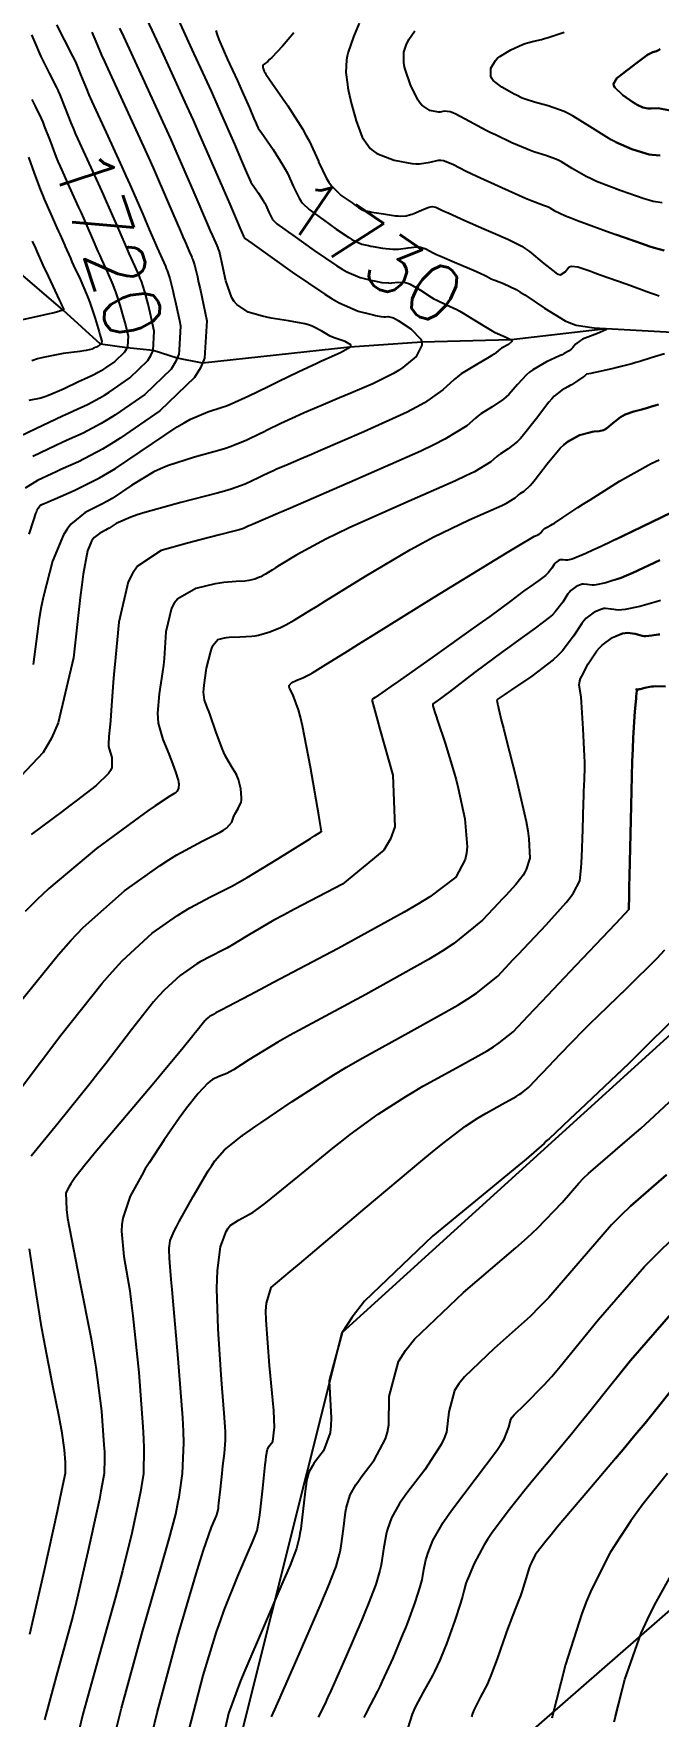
# Model space of a CAD drawing. Header units: metres. Extents: x 837475 to 838479, y 1189012 to 1191015.
# Drawn here: x 837786 to 837827.8, y 1189561.2 to 1189673.7 of the extents above; entities that cross this region are included whole.
import ezdxf

# ---------------------------------------------------------------- set-up
doc = ezdxf.new("R2010")
doc.units = ezdxf.units.M
doc.header["$LTSCALE"] = 0.3
for name, color, linetype in [('COTAS 10', 1, 'Continuous'), ('COTAS INT', 252, 'Continuous'), ('DRENAJE', 5, 'Continuous'), ('VIA1', 50, 'Continuous'), ('VIA2', 121, 'Continuous')]:
    doc.layers.add(name, color=color, linetype=linetype)
doc.styles.get("Standard").update_dxf_attribs({"font": 'simplex.shx'})

msp = doc.modelspace()

# ---------------------------------------------------------------- linework, layer by layer
at = {"layer": 'COTAS 10'}
for points in [[(837795.458, 1189675.117), (837796.58, 1189672.659), (837797.864, 1189669.868), (837798.181, 1189669.166), (837798.481, 1189668.496), (837799.428, 1189666.333), (837799.903, 1189665.226), (837800.106, 1189664.751), (837800.237, 1189664.447), (837800.343, 1189664.201), (837800.523, 1189663.796), (837800.612, 1189663.666), (837801.031, 1189663.06), (837801.37, 1189662.531), (837801.449, 1189662.392), (837801.522, 1189662.255), (837801.736, 1189661.787), (837801.921, 1189661.394), (837801.977, 1189661.305), (837802.035, 1189661.224), (837802.262, 1189661.003), (837802.791, 1189660.628), (837803.04, 1189660.451), (837803.334, 1189660.242), (837804.763, 1189659.219), (837806.28, 1189658.195), (837806.628, 1189657.984), (837806.945, 1189657.805), (837807.831, 1189657.421), (837808.469, 1189657.263), (837808.629, 1189657.226), (837808.783, 1189657.193), (837809.279, 1189657.099), (837809.722, 1189657.056), (837809.843, 1189657.055), (837809.962, 1189657.059), (837810.384, 1189657.114), (837810.863, 1189657.084), (837811.019, 1189657.035), (837811.184, 1189656.968), (837811.864, 1189656.576), (837812.584, 1189656.117), (837812.776, 1189656.007), (837812.963, 1189655.905), (837813.612, 1189655.599), (837814.296, 1189655.276), (837814.506, 1189655.162), (837814.724, 1189655.039), (837815.589, 1189654.507), (837816.451, 1189653.983), (837816.667, 1189653.865), (837816.874, 1189653.758), (837817.541, 1189653.468), (837817.942, 1189653.256), (837817.98, 1189653.198), (837817.987, 1189653.141), (837817.752, 1189652.935), (837817.381, 1189652.746), (837817.303, 1189652.7), (837817.235, 1189652.656), (837817.078, 1189652.517), (837816.797, 1189652.301), (837816.652, 1189652.208), (837816.477, 1189652.101), (837815.599, 1189651.596), (837814.605, 1189650.974), (837814.356, 1189650.793), (837814.119, 1189650.608), (837813.359, 1189649.91), (837812.134, 1189649.038), (837811.603, 1189648.745), (837810.99, 1189648.428), (837808.085, 1189647.096), (837805.189, 1189645.853), (837804.581, 1189645.593), (837804.057, 1189645.369), (837802.866, 1189644.865), (837802.249, 1189644.602), (837802.088, 1189644.531), (837801.93, 1189644.46), (837801.394, 1189644.208), (837800.892, 1189643.965), (837800.756, 1189643.898), (837800.621, 1189643.833), (837800.143, 1189643.601), (837799.2, 1189643.274), (837798.771, 1189643.148), (837798.269, 1189643.008), (837795.85, 1189642.373), (837793.426, 1189641.714), (837792.92, 1189641.558), (837792.486, 1189641.413), (837791.518, 1189640.984), (837791.042, 1189640.666), (837790.918, 1189640.592), (837790.798, 1189640.523), (837790.395, 1189640.322), (837790.043, 1189640.044), (837789.955, 1189639.926), (837789.871, 1189639.79), (837789.603, 1189639.151), (837789.312, 1189637.595), (837789.213, 1189636.881), (837789.107, 1189636.043), (837788.659, 1189631.994), (837787.643, 1189627.65), (837787.179, 1189626.627), (837786.635, 1189625.682), (837784.011, 1189622.916)], [(837784.477, 1189646.528), (837786.148, 1189647.322), (837787.92, 1189648.167), (837788.315, 1189648.353), (837788.668, 1189648.518), (837789.596, 1189648.937), (837790.43, 1189649.381), (837790.723, 1189649.561), (837791.044, 1189649.766), (837792.43, 1189650.714), (837793.633, 1189651.87), (837793.838, 1189652.206), (837793.987, 1189652.549), (837794.066, 1189653.844), (837793.797, 1189655.063), (837793.727, 1189655.358), (837793.659, 1189655.633), (837793.43, 1189656.473), (837793.197, 1189657.176), (837793.126, 1189657.366), (837793.052, 1189657.553), (837792.764, 1189658.211), (837792.394, 1189659.021), (837792.268, 1189659.303), (837792.133, 1189659.611), (837791.561, 1189660.935), (837790.873, 1189662.51), (837790.664, 1189662.977), (837790.448, 1189663.458), (837789.601, 1189665.303), (837788.823, 1189667.014), (837788.651, 1189667.409), (837788.497, 1189667.771), (837788.096, 1189668.795), (837787.767, 1189669.635), (837787.659, 1189669.881), (837787.649, 1189669.903), (837787.543, 1189670.133), (837787.063, 1189671.089), (837786.604, 1189671.981), (837786.501, 1189672.192), (837786.408, 1189672.388), (837786.163, 1189672.966), (837785.873, 1189673.649)], [(837827.908, 1189665.58), (837827.365, 1189665.612), (837827.169, 1189665.651), (837826.955, 1189665.703), (837826.018, 1189666.001), (837824.941, 1189666.468), (837824.638, 1189666.626), (837824.333, 1189666.796), (837823.213, 1189667.517), (837822.095, 1189668.217), (837821.791, 1189668.374), (837821.489, 1189668.516), (837820.418, 1189668.894), (837819.509, 1189669.142), (837819.31, 1189669.201), (837819.133, 1189669.256), (837818.682, 1189669.419), (837818.289, 1189669.612), (837818.148, 1189669.685), (837817.994, 1189669.768), (837817.323, 1189670.141), (837816.746, 1189670.596), (837816.651, 1189670.731), (837816.583, 1189670.871), (837816.574, 1189671.405), (837816.887, 1189671.937), (837817.023, 1189672.074), (837817.181, 1189672.207), (837817.927, 1189672.651), (837818.702, 1189672.991), (837818.877, 1189673.059), (837819.036, 1189673.115), (837819.466, 1189673.223), (837819.97, 1189673.334), (837820.175, 1189673.393), (837820.408, 1189673.463), (837821.484, 1189673.817)], [(837824.92346, 1189666.47715), (837824.941, 1189666.468), (837826.018, 1189666.001), (837826.955, 1189665.703), (837827.169, 1189665.651), (837827.365, 1189665.612), (837827.908, 1189665.58)], [(837829.356, 1189642.044), (837826.673, 1189640.756), (837823.951, 1189639.449), (837823.401, 1189639.192), (837822.94, 1189638.981), (837822.01, 1189638.598), (837821.706, 1189638.537), (837821.638, 1189638.53), (837821.578, 1189638.525), (837821.422, 1189638.543), (837821.303, 1189638.56), (837821.266, 1189638.555), (837821.228, 1189638.547), (837821.073, 1189638.485), (837820.908, 1189638.356), (837820.862, 1189638.306), (837820.816, 1189638.249), (837820.65, 1189637.991), (837820.417, 1189637.683), (837820.329, 1189637.595), (837820.23, 1189637.505), (837819.789, 1189637.17), (837819.187, 1189636.749), (837818.988, 1189636.604), (837818.775, 1189636.448), (837817.886, 1189635.783), (837816.509, 1189634.771), (837815.989, 1189634.396), (837815.408, 1189633.979), (837812.805, 1189632.131), (837810.373, 1189630.415), (837809.899, 1189630.082), (837809.511, 1189629.81), (837808.832, 1189629.338), (837808.734, 1189629.278), (837808.714, 1189629.265), (837808.696, 1189629.254), (837808.656, 1189629.229), (837808.641, 1189629.203), (837808.639, 1189629.191), (837808.639, 1189629.177), (837808.646, 1189629.112), (837808.865, 1189628.304), (837808.998, 1189627.821), (837809.163, 1189627.227), (837810.022, 1189624.148), (837810.154, 1189620.714), (837809.861, 1189619.896), (837809.424, 1189619.136), (837806.658, 1189616.87), (837803.437, 1189615.195), (837802.714, 1189614.808), (837802.065, 1189614.454), (837800.33, 1189613.451), (837799.186, 1189612.758), (837798.91, 1189612.6), (837798.65, 1189612.456), (837797.859, 1189612.058), (837797.13, 1189611.675), (837796.909, 1189611.541), (837796.68, 1189611.395), (837795.789, 1189610.767), (837794.716, 1189609.781), (837794.373, 1189609.41), (837794.011, 1189608.995), (837792.539, 1189607.14), (837790.811, 1189604.886), (837790.288, 1189604.219), (837789.745, 1189603.533), (837787.623, 1189600.904), (837785.822, 1189598.686)], [(837824.92346, 1189639.91594), (837826.673, 1189640.756), (837829.356, 1189642.044)], [(837796.395, 1189560.362), (837797.327, 1189563.982), (837798.235, 1189566.896), (837798.487, 1189567.63), (837798.738, 1189568.333), (837799.646, 1189570.611), (837800.398, 1189572.339), (837800.55, 1189572.696), (837800.679, 1189573), (837800.944, 1189573.658), (837801.067, 1189574.285), (837801.107, 1189574.569), (837801.15, 1189574.901), (837801.323, 1189576.502), (837801.486, 1189578.064), (837801.522, 1189578.373), (837801.553, 1189578.628), (837801.633, 1189579.1), (837801.721, 1189579.254), (837801.758, 1189579.309), (837801.8, 1189579.369), (837801.997, 1189579.627), (837802.104, 1189580.582), (837802.089, 1189581.081), (837802.055, 1189581.682), (837801.771, 1189584.697), (837801.539, 1189587.735), (837801.537, 1189588.35), (837801.563, 1189588.866), (837801.88, 1189589.912), (837803.146, 1189590.972), (837803.769, 1189591.497), (837804.512, 1189592.122), (837808.178, 1189595.215), (837811.906, 1189598.336), (837812.686, 1189598.979), (837813.357, 1189599.526), (837814.874, 1189600.701), (837815.74, 1189601.258), (837816.001, 1189601.415), (837816.272, 1189601.573), (837817.329, 1189602.155), (837818.28, 1189602.685), (837818.485, 1189602.812), (837818.664, 1189602.929), (837819.099, 1189603.279), (837819.59, 1189603.801), (837819.805, 1189604.027), (837820.054, 1189604.289), (837821.236, 1189605.53), (837822.78, 1189607.106), (837823.256, 1189607.579), (837823.753, 1189608.067), (837825.726, 1189609.963), (837827.701, 1189611.924), (837828.2, 1189612.453)], [(837828.2, 1189612.453), (837827.701, 1189611.924), (837825.726, 1189609.963), (837824.92346, 1189609.19178)], [(837785.691, 1189592.494), (837786.046, 1189590.128), (837786.475, 1189587.445), (837786.602, 1189586.721), (837786.733, 1189586.004), (837787.236, 1189583.481), (837787.677, 1189581.299), (837787.769, 1189580.796), (837787.848, 1189580.338), (837788.024, 1189579.052), (837788.091, 1189578.202), (837788.101, 1189578.02), (837788.107, 1189577.86), (837788.098, 1189577.473), (837787.861, 1189576.333), (837787.724, 1189575.699), (837787.556, 1189574.927), (837786.687, 1189570.986), (837785.718, 1189566.725)], [(837829.223, 1189588.816), (837825.93, 1189585.033), (837823.21, 1189581.633), (837822.604, 1189580.883), (837822.062, 1189580.216), (837820.635, 1189578.498), (837819.574, 1189577.241), (837819.262, 1189576.864), (837818.944, 1189576.475), (837817.73, 1189574.966), (837816.615, 1189573.462), (837816.359, 1189573.076), (837816.126, 1189572.704), (837815.473, 1189571.47), (837815.063, 1189570.501), (837814.983, 1189570.296), (837814.917, 1189570.119), (837814.8, 1189569.708), (837814.689, 1189569.25), (837814.626, 1189569.043), (837814.551, 1189568.802), (837814.164, 1189567.643), (837813.722, 1189566.394), (837813.612, 1189566.096), (837813.507, 1189565.819), (837813.17, 1189564.992), (837812.814, 1189564.246), (837812.697, 1189564.02), (837812.571, 1189563.785), (837812.05, 1189562.868), (837811.544, 1189561.909), (837811.428, 1189561.648), (837811.323, 1189561.39), (837811.033, 1189560.475)], [(837824.92346, 1189583.77482), (837825.93, 1189585.033), (837829.223, 1189588.816)]]:
    msp.add_lwpolyline(points, dxfattribs=at)
at = {"layer": 'COTAS INT'}
for points in [[(837793.084, 1189675.708), (837794.536, 1189672.582), (837796.229, 1189668.895), (837796.659, 1189667.941), (837797.073, 1189667.015), (837798.43, 1189663.909), (837798.651, 1189663.394), (837799.112, 1189662.316), (837799.78, 1189660.753), (837800.025, 1189660.181), (837800.029, 1189660.175), (837800.049, 1189660.146), (837800.065, 1189660.121), (837800.069, 1189660.114), (837800.072, 1189660.107), (837800.083, 1189660.085), (837800.091, 1189660.066), (837800.097, 1189660.058), (837800.108, 1189660.048), (837800.602, 1189659.694), (837803.285, 1189657.774), (837805.469, 1189656.299), (837805.971, 1189655.995), (837806.427, 1189655.737), (837807.704, 1189655.183), (837808.535, 1189654.97), (837808.711, 1189654.927), (837808.863, 1189654.89), (837809.219, 1189654.813), (837809.418, 1189654.794), (837809.472, 1189654.793), (837809.526, 1189654.795), (837809.715, 1189654.82), (837810.061, 1189654.717), (837810.213, 1189654.639), (837810.389, 1189654.539), (837811.231, 1189653.997), (837811.894, 1189653.298), (837811.958, 1189653.098), (837811.97, 1189652.896), (837811.583, 1189652.147), (837810.698, 1189651.402), (837810.396, 1189651.202), (837810.069, 1189651.006), (837808.683, 1189650.321), (837807.21, 1189649.692), (837806.828, 1189649.53), (837806.458, 1189649.373), (837805.215, 1189648.853), (837804.093, 1189648.374), (837803.799, 1189648.244), (837803.512, 1189648.115), (837802.537, 1189647.658), (837801.623, 1189647.214), (837801.375, 1189647.094), (837801.129, 1189646.975), (837800.261, 1189646.552), (837799.203, 1189646.124), (837798.838, 1189646.001), (837798.442, 1189645.876), (837796.749, 1189645.408), (837794.952, 1189644.829), (837794.49, 1189644.634), (837794.043, 1189644.424), (837792.558, 1189643.539), (837791.239, 1189642.66), (837790.897, 1189642.454), (837790.565, 1189642.263), (837789.448, 1189641.707), (837788.473, 1189640.935), (837788.229, 1189640.608), (837787.997, 1189640.232), (837787.254, 1189638.464), (837786.65, 1189636.132), (837786.506, 1189635.401), (837786.371, 1189634.632), (837785.965, 1189631.547)], [(837807.781, 1189674.431), (837807.383, 1189673.517), (837807.029, 1189672.492), (837806.968, 1189672.229), (837806.921, 1189671.975), (837806.884, 1189671.134), (837806.98, 1189670.334), (837807.018, 1189670.105), (837807.06, 1189669.873), (837807.254, 1189669.011), (837807.501, 1189668.137), (837807.576, 1189667.897), (837807.656, 1189667.658), (837807.969, 1189666.805), (837808.5, 1189666.055), (837808.717, 1189665.882), (837808.963, 1189665.723), (837810.105, 1189665.275), (837811.289, 1189665.042), (837811.562, 1189665.018), (837811.811, 1189665.013), (837812.513, 1189665.143), (837813.078, 1189665.27), (837813.241, 1189665.263), (837813.407, 1189665.238), (837814.029, 1189664.995), (837814.922, 1189664.535), (837815.258, 1189664.374), (837815.632, 1189664.198), (837817.306, 1189663.439), (837818.907, 1189662.737), (837819.235, 1189662.597), (837819.514, 1189662.481), (837820.106, 1189662.257), (837820.378, 1189662.161), (837820.454, 1189662.125), (837820.532, 1189662.085), (837820.815, 1189661.907), (837821.564, 1189661.556), (837821.935, 1189661.407), (837822.376, 1189661.235), (837824.558, 1189660.427), (837826.72, 1189659.663), (837827.149, 1189659.52), (837827.503, 1189659.405), (837828.168, 1189659.237)], [(837789.889, 1189673.814), (837790.154, 1189673.197), (837790.538, 1189672.284), (837790.728, 1189671.859), (837790.954, 1189671.361), (837792.068, 1189668.942), (837793.341, 1189666.17), (837793.666, 1189665.448), (837793.98, 1189664.747), (837795.013, 1189662.379), (837795.812, 1189660.518), (837795.978, 1189660.136), (837796.119, 1189659.811), (837796.428, 1189659.117), (837796.57, 1189658.792), (837796.606, 1189658.7), (837796.641, 1189658.606), (837796.757, 1189658.259), (837796.948, 1189657.47), (837797.032, 1189657.098), (837797.128, 1189656.659), (837797.585, 1189654.52), (837797.433, 1189652.032), (837797.146, 1189651.374), (837796.752, 1189650.729), (837794.445, 1189648.511), (837791.784, 1189646.692), (837791.168, 1189646.298), (837790.604, 1189645.952), (837789.003, 1189645.099), (837787.813, 1189644.579), (837787.508, 1189644.442), (837787.214, 1189644.309), (837786.24, 1189643.853), (837785.414, 1189643.338)], [(837785.701, 1189640.271), (837786.002, 1189641.223), (837786.142, 1189641.648), (837786.175, 1189641.739), (837786.205, 1189641.819), (837786.294, 1189642.014), (837786.377, 1189642.122), (837786.404, 1189642.148), (837786.432, 1189642.172), (837786.549, 1189642.245), (837786.958, 1189642.426), (837787.17, 1189642.518), (837787.426, 1189642.629), (837788.707, 1189643.18), (837790.407, 1189644.035), (837790.927, 1189644.337), (837791.468, 1189644.667), (837795.6, 1189647.435), (837796.059, 1189647.71), (837796.478, 1189647.944), (837797.647, 1189648.443), (837798.614, 1189648.745), (837798.905, 1189648.854), (837799.207, 1189648.975), (837800.379, 1189649.504), (837801.638, 1189650.116), (837801.994, 1189650.289), (837802.354, 1189650.464), (837803.679, 1189651.107), (837804.941, 1189651.707), (837805.26, 1189651.854), (837805.566, 1189651.992), (837806.562, 1189652.424), (837807.157, 1189652.764), (837807.21, 1189652.845), (837807.215, 1189652.919), (837806.83, 1189653.14), (837806.166, 1189653.36), (837805.994, 1189653.433), (837805.829, 1189653.512), (837805.277, 1189653.845), (837804.622, 1189654.173), (837804.391, 1189654.25), (837804.138, 1189654.32), (837803.048, 1189654.523), (837801.885, 1189654.711), (837801.587, 1189654.773), (837801.299, 1189654.838), (837800.344, 1189655.109), (837799.575, 1189655.612), (837799.404, 1189655.824), (837799.251, 1189656.067), (837798.849, 1189657.21), (837798.61, 1189658.328), (837798.56, 1189658.556), (837798.517, 1189658.749), (837798.42, 1189659.152), (837798.364, 1189659.321), (837798.347, 1189659.366), (837798.329, 1189659.412), (837798.26, 1189659.57), (837797.982, 1189660.206), (837797.833, 1189660.552), (837797.652, 1189660.972), (837796.74, 1189663.102), (837795.533, 1189665.865), (837795.167, 1189666.684), (837794.788, 1189667.526), (837793.302, 1189670.762), (837792.019, 1189673.535), (837791.766, 1189674.084)], [(837798.186, 1189673.937), (837798.279, 1189673.653), (837798.392, 1189673.341), (837798.971, 1189671.99), (837799.627, 1189670.563), (837799.789, 1189670.205), (837799.943, 1189669.862), (837800.427, 1189668.757), (837800.778, 1189667.941), (837800.849, 1189667.781), (837800.907, 1189667.649), (837801.02, 1189667.41), (837801.195, 1189667.158), (837801.21, 1189667.138), (837802.012, 1189665.975), (837802.674, 1189664.942), (837802.829, 1189664.67), (837802.972, 1189664.403), (837803.388, 1189663.49), (837803.751, 1189662.722), (837803.861, 1189662.548), (837803.974, 1189662.39), (837804.416, 1189661.958), (837804.981, 1189661.562), (837805.172, 1189661.427), (837805.377, 1189661.282), (837806.242, 1189660.665), (837807.09, 1189660.091), (837807.285, 1189659.974), (837807.463, 1189659.873), (837807.958, 1189659.658), (837808.403, 1189659.556), (837808.547, 1189659.526), (837808.702, 1189659.496), (837809.339, 1189659.384), (837810.027, 1189659.318), (837810.213, 1189659.317), (837810.398, 1189659.324), (837811.053, 1189659.409), (837811.626, 1189659.478), (837811.76, 1189659.475), (837811.883, 1189659.462), (837812.238, 1189659.332), (837812.728, 1189659.068), (837812.937, 1189658.97), (837813.177, 1189658.862), (837814.307, 1189658.383), (837815.424, 1189657.914), (837815.656, 1189657.812), (837815.855, 1189657.723), (837816.159, 1189657.57), (837816.292, 1189657.502), (837816.6, 1189657.341), (837816.717, 1189657.289), (837816.848, 1189657.235), (837817.435, 1189657.015), (837818.264, 1189656.617), (837818.548, 1189656.45), (837818.855, 1189656.259), (837820.161, 1189655.365), (837821.56, 1189654.523), (837821.926, 1189654.365), (837822.283, 1189654.239), (837823.497, 1189654.056), (837824.232, 1189654.016), (837824.288, 1189653.981), (837824.28, 1189653.935), (837823.717, 1189653.682), (837822.894, 1189653.376), (837822.721, 1189653.297), (837822.573, 1189653.22), (837822.239, 1189652.963), (837822.066, 1189652.748), (837822.02, 1189652.698), (837821.975, 1189652.652), (837821.817, 1189652.519), (837821.493, 1189652.34), (837821.343, 1189652.265), (837821.167, 1189652.179), (837820.313, 1189651.776), (837819.389, 1189651.255), (837819.169, 1189651.094), (837818.964, 1189650.926), (837818.354, 1189650.262), (837817.785, 1189649.603), (837817.607, 1189649.438), (837817.42, 1189649.281), (837816.669, 1189648.778), (837815.916, 1189648.307), (837815.728, 1189648.17), (837815.548, 1189648.03), (837814.973, 1189647.502), (837813.51, 1189646.612), (837812.771, 1189646.244), (837811.887, 1189645.824), (837807.488, 1189643.871), (837803.168, 1189642.015), (837802.334, 1189641.656), (837801.656, 1189641.366), (837800.517, 1189640.877), (837800.406, 1189640.83), (837800.376, 1189640.817), (837800.348, 1189640.804), (837800.251, 1189640.759), (837800.161, 1189640.715), (837800.136, 1189640.703), (837800.112, 1189640.691), (837800.026, 1189640.649), (837799.731, 1189640.559), (837799.574, 1189640.516), (837799.386, 1189640.466), (837798.436, 1189640.221), (837797.131, 1189639.882), (837796.718, 1189639.772), (837796.283, 1189639.656), (837794.529, 1189639.177), (837792.939, 1189638.122), (837792.608, 1189637.642), (837792.323, 1189637.08), (837791.691, 1189634.375), (837791.419, 1189631.551), (837791.362, 1189630.915), (837791.314, 1189630.343), (837791.205, 1189628.803), (837791.141, 1189627.802), (837791.121, 1189627.569), (837791.1, 1189627.355), (837791.015, 1189626.741), (837790.992, 1189626.228), (837791.01, 1189626.077), (837791.039, 1189625.922), (837791.232, 1189625.333), (837791.229, 1189624.673), (837791.134, 1189624.475), (837790.998, 1189624.269), (837790.167, 1189623.467), (837788.834, 1189622.448), (837788.382, 1189622.106), (837787.894, 1189621.737), (837785.83, 1189620.187)], [(837787.511, 1189674.318), (837788.042, 1189673.302), (837788.593, 1189672.225), (837788.717, 1189671.966), (837788.828, 1189671.725), (837789.125, 1189670.996), (837789.341, 1189670.465), (837789.518, 1189670.027), (837789.689, 1189669.634), (837789.888, 1189669.187), (837790.834, 1189667.123), (837791.894, 1189664.814), (837792.165, 1189664.213), (837792.426, 1189663.629), (837793.287, 1189661.657), (837793.727, 1189660.637), (837793.973, 1189660.065), (837794.123, 1189659.72), (837794.256, 1189659.416), (837794.596, 1189658.664), (837794.811, 1189658.173), (837794.866, 1189658.033), (837794.919, 1189657.891), (837795.093, 1189657.366), (837795.304, 1189656.552), (837795.379, 1189656.228), (837795.463, 1189655.861), (837795.747, 1189654.551), (837795.826, 1189654.182), (837795.727, 1189652.565), (837795.71, 1189652.29), (837795.492, 1189651.79), (837795.192, 1189651.3), (837793.438, 1189649.613), (837791.414, 1189648.229), (837790.946, 1189647.929), (837790.517, 1189647.666), (837789.299, 1189647.018), (837788.2, 1189646.529), (837787.846, 1189646.366), (837787.47, 1189646.191), (837785.932, 1189645.461)], [(837803.399, 1189673.787), (837802.648, 1189672.883), (837801.924, 1189672.133), (837801.779, 1189671.989), (837801.658, 1189671.872), (837801.417, 1189671.676), (837801.35, 1189671.643), (837801.338, 1189671.628), (837801.328, 1189671.611), (837801.316, 1189671.529), (837801.327, 1189671.437), (837801.331, 1189671.414), (837801.337, 1189671.392), (837801.362, 1189671.32), (837801.391, 1189671.259), (837801.398, 1189671.243), (837801.404, 1189671.229), (837801.425, 1189671.181), (837801.451, 1189671.131), (837801.46, 1189671.114), (837801.471, 1189671.097), (837801.518, 1189671.025), (837801.777, 1189670.65), (837802.994, 1189668.889), (837803.978, 1189667.353), (837804.209, 1189666.947), (837804.422, 1189666.551), (837805.041, 1189665.192), (837805.059, 1189665.155), (837805.581, 1189664.05), (837805.744, 1189663.791), (837805.913, 1189663.556), (837806.571, 1189662.913), (837807.171, 1189662.496), (837807.303, 1189662.404), (837807.42, 1189662.322), (837807.721, 1189662.11), (837807.901, 1189661.988), (837807.943, 1189661.963), (837807.98, 1189661.942), (837808.086, 1189661.896), (837808.336, 1189661.848), (837808.466, 1189661.826), (837808.621, 1189661.799), (837809.399, 1189661.67), (837810.207, 1189661.555), (837810.348, 1189661.541), (837810.381, 1189661.537), (837810.535, 1189661.525), (837810.911, 1189661.535), (837811.214, 1189661.625), (837811.321, 1189661.664), (837811.438, 1189661.71), (837811.944, 1189661.927), (837812.438, 1189662.115), (837812.548, 1189662.142), (837812.646, 1189662.159), (837812.899, 1189662.129), (837813.305, 1189661.932), (837813.498, 1189661.843), (837813.726, 1189661.739), (837814.841, 1189661.238), (837816.101, 1189660.683), (837816.421, 1189660.545), (837816.727, 1189660.412), (837817.726, 1189659.989), (837818.65, 1189659.508), (837818.909, 1189659.34), (837819.169, 1189659.156), (837820.12, 1189658.365), (837820.925, 1189657.736), (837821.093, 1189657.654), (837821.237, 1189657.612), (837821.561, 1189657.794), (837821.794, 1189658.117), (837821.882, 1189658.164), (837821.978, 1189658.192), (837822.41, 1189658.142), (837823.206, 1189657.861), (837823.532, 1189657.745), (837823.903, 1189657.611), (837825.629, 1189656.989), (837827.27, 1189656.403), (837827.588, 1189656.291), (837827.848, 1189656.202)], [(837828.038, 1189662.409), (837827.434, 1189662.508), (837827.159, 1189662.585), (837826.838, 1189662.683), (837825.288, 1189663.214), (837823.659, 1189663.851), (837823.287, 1189664.016), (837822.949, 1189664.176), (837822.014, 1189664.712), (837821.313, 1189665.151), (837821.122, 1189665.25), (837820.933, 1189665.338), (837820.262, 1189665.576), (837819.512, 1189665.812), (837819.273, 1189665.899), (837819.02, 1189665.996), (837817.994, 1189666.429), (837816.881, 1189666.95), (837816.574, 1189667.103), (837816.266, 1189667.26), (837815.159, 1189667.86), (837814.227, 1189668.344), (837814.03, 1189668.428), (837813.86, 1189668.49), (837813.466, 1189668.532), (837813.183, 1189668.48), (837813.083, 1189668.482), (837812.973, 1189668.491), (837812.496, 1189668.586), (837811.97, 1189668.933), (837811.829, 1189669.102), (837811.69, 1189669.303), (837811.204, 1189670.292), (837810.848, 1189671.356), (837810.791, 1189671.605), (837810.751, 1189671.833), (837810.756, 1189672.491), (837810.943, 1189673.029), (837811.018, 1189673.182), (837811.103, 1189673.336), (837811.492, 1189673.91)], [(837827.914, 1189672.697), (837827.759, 1189672.599), (837827.709, 1189672.575), (837827.654, 1189672.552), (837827.428, 1189672.477), (837827.11, 1189672.329), (837826.997, 1189672.259), (837826.874, 1189672.177), (837826.339, 1189671.777), (837825.766, 1189671.325), (837825.618, 1189671.21), (837825.475, 1189671.1), (837824.998, 1189670.737), (837824.791, 1189670.361), (837824.817, 1189670.243), (837824.881, 1189670.118), (837825.414, 1189669.612), (837826.089, 1189669.153), (837826.241, 1189669.057), (837826.378, 1189668.975), (837826.748, 1189668.788), (837827.072, 1189668.723), (837827.18, 1189668.716), (837827.295, 1189668.715), (837827.779, 1189668.751), (837828.581, 1189668.588)], [(837828.581, 1189668.588), (837827.779, 1189668.751), (837827.295, 1189668.715), (837827.18, 1189668.716), (837827.072, 1189668.723), (837826.748, 1189668.788), (837826.378, 1189668.975), (837826.241, 1189669.057), (837826.089, 1189669.153), (837825.414, 1189669.612), (837824.881, 1189670.118), (837824.817, 1189670.243), (837824.791, 1189670.361), (837824.998, 1189670.737), (837825.475, 1189671.1), (837825.618, 1189671.21), (837825.766, 1189671.325), (837826.339, 1189671.777), (837826.874, 1189672.177), (837826.997, 1189672.259), (837827.11, 1189672.329), (837827.428, 1189672.477), (837827.654, 1189672.552), (837827.709, 1189672.575), (837827.759, 1189672.599), (837827.914, 1189672.697)], [(837785.865, 1189669.311), (837786.084, 1189668.876), (837786.493, 1189668.041), (837786.601, 1189667.796), (837786.706, 1189667.546), (837787.067, 1189666.594), (837787.476, 1189665.515), (837787.612, 1189665.184), (837787.758, 1189664.84), (837788.367, 1189663.483), (837789.001, 1189662.101), (837789.163, 1189661.742), (837789.319, 1189661.392), (837789.834, 1189660.213), (837790.293, 1189659.158), (837790.413, 1189658.887), (837790.531, 1189658.626), (837790.932, 1189657.759), (837791.293, 1189656.934), (837791.386, 1189656.699), (837791.474, 1189656.461), (837791.767, 1189655.58), (837792.014, 1189654.715), (837792.075, 1189654.488), (837792.131, 1189654.265), (837792.307, 1189653.507), (837792.264, 1189652.807), (837792.184, 1189652.621), (837792.073, 1189652.44), (837791.423, 1189651.816), (837790.792, 1189651.384), (837790.675, 1189651.304), (837790.501, 1189651.193), (837790.343, 1189651.095), (837789.892, 1189650.855), (837789.391, 1189650.629), (837789.2, 1189650.54), (837788.987, 1189650.44), (837788.03, 1189649.983), (837786.995, 1189649.539), (837786.733, 1189649.447), (837786.482, 1189649.368), (837785.662, 1189649.194)], [(837785.645, 1189665.457), (837786.038, 1189664.393), (837786.456, 1189663.258), (837786.574, 1189662.959), (837786.693, 1189662.667), (837787.133, 1189661.663), (837787.554, 1189660.745), (837787.662, 1189660.506), (837787.766, 1189660.274), (837788.082, 1189659.552), (837788.108, 1189659.49), (837788.453, 1189658.705), (837788.558, 1189658.471), (837788.668, 1189658.231), (837789.101, 1189657.306), (837789.534, 1189656.314), (837789.645, 1189656.032), (837789.752, 1189655.746), (837790.104, 1189654.687), (837790.37, 1189653.797), (837790.422, 1189653.617), (837790.466, 1189653.467), (837790.548, 1189653.169), (837790.542, 1189653.065), (837790.529, 1189653.037), (837790.513, 1189653.01), (837790.416, 1189652.917), (837790.308, 1189652.843), (837790.305, 1189652.841), (837790.279, 1189652.824), (837790.255, 1189652.81), (837790.188, 1189652.774), (837790.113, 1189652.74), (837790.085, 1189652.727), (837790.053, 1189652.712), (837789.911, 1189652.644), (837789.513, 1189652.55), (837789.321, 1189652.518), (837789.092, 1189652.485), (837787.97, 1189652.343), (837786.622, 1189652.084), (837786.252, 1189651.976), (837785.882, 1189651.852)], [(837828.038, 1189662.409), (837827.434, 1189662.508), (837827.159, 1189662.585), (837826.838, 1189662.683), (837825.288, 1189663.214), (837824.92346, 1189663.35655)], [(837785.899, 1189659.843), (837786.108, 1189659.389), (837786.161, 1189659.271), (837786.212, 1189659.156), (837786.382, 1189658.768), (837786.613, 1189658.251), (837786.704, 1189658.055), (837786.806, 1189657.836), (837787.269, 1189656.853), (837787.705, 1189655.928), (837787.79, 1189655.746), (837787.86, 1189655.595), (837787.982, 1189655.318), (837787.981, 1189655.26), (837787.973, 1189655.248), (837787.961, 1189655.237), (837787.892, 1189655.215), (837787.805, 1189655.2), (837787.783, 1189655.194), (837787.761, 1189655.187), (837787.688, 1189655.157), (837787.271, 1189655.048), (837787.032, 1189654.993), (837786.74, 1189654.926), (837785.24, 1189654.592)], [(837828.168, 1189659.237), (837827.503, 1189659.405), (837827.149, 1189659.52), (837826.72, 1189659.663), (837824.92346, 1189660.29786)], [(837824.92346, 1189657.24326), (837825.629, 1189656.989), (837827.27, 1189656.403), (837827.588, 1189656.291), (837827.848, 1189656.202)], [(837828.204, 1189652.332), (837827.312, 1189652.061), (837826.552, 1189651.811), (837826.288, 1189651.735), (837826.001, 1189651.657), (837824.772, 1189651.349), (837823.661, 1189651.09), (837823.449, 1189651.042), (837823.278, 1189651.004), (837823.003, 1189650.955), (837822.993, 1189650.962), (837822.99, 1189650.961), (837822.985, 1189650.958), (837822.966, 1189650.937), (837822.863, 1189650.853), (837822.806, 1189650.812), (837822.738, 1189650.762), (837822.388, 1189650.517), (837821.965, 1189650.242), (837821.849, 1189650.173), (837821.735, 1189650.108), (837821.33, 1189649.9), (837820.826, 1189649.497), (837820.649, 1189649.309), (837820.457, 1189649.087), (837819.63, 1189648.008), (837818.773, 1189646.905), (837818.562, 1189646.668), (837818.363, 1189646.461), (837817.738, 1189645.96), (837817.227, 1189645.64), (837817.099, 1189645.547), (837816.977, 1189645.452), (837816.587, 1189645.093), (837815.48, 1189644.44), (837814.906, 1189644.16), (837814.217, 1189643.837), (837810.763, 1189642.309), (837807.102, 1189640.685), (837806.283, 1189640.3), (837805.547, 1189639.943), (837803.59, 1189638.891), (837802.413, 1189638.164), (837802.169, 1189638.013), (837801.961, 1189637.883), (837801.503, 1189637.598), (837801.256, 1189637.458), (837801.181, 1189637.421), (837801.102, 1189637.384), (837800.79, 1189637.257), (837800.394, 1189637.16), (837800.263, 1189637.142), (837800.121, 1189637.128), (837799.532, 1189637.112), (837798.721, 1189637.044), (837798.441, 1189636.997), (837798.136, 1189636.939), (837796.833, 1189636.629), (837795.639, 1189635.95), (837795.404, 1189635.659), (837795.209, 1189635.323), (837794.847, 1189633.737), (837794.721, 1189631.96), (837794.674, 1189631.504), (837794.623, 1189631.063), (837794.398, 1189629.6), (837794.278, 1189628.301), (837794.293, 1189627.964), (837794.329, 1189627.637), (837794.636, 1189626.536), (837795.036, 1189625.576), (837795.132, 1189625.336), (837795.221, 1189625.109), (837795.485, 1189624.384), (837795.651, 1189623.818), (837795.678, 1189623.691), (837795.696, 1189623.577), (837795.693, 1189623.272), (837795.569, 1189623.059), (837795.51, 1189623.003), (837795.442, 1189622.948), (837795.109, 1189622.761), (837794.115, 1189622.113), (837793.629, 1189621.768), (837793.052, 1189621.35), (837790.208, 1189619.245), (837787.001, 1189616.588), (837786.195, 1189615.823), (837785.426, 1189615.045)], [(837828.204, 1189652.332), (837827.312, 1189652.061), (837826.552, 1189651.811), (837826.288, 1189651.735), (837826.001, 1189651.657), (837824.92346, 1189651.38696)], [(837827.79, 1189648.929), (837827.642, 1189648.891), (837827.26, 1189648.775), (837826.93, 1189648.667), (837826.815, 1189648.634), (837826.69, 1189648.6), (837826.15, 1189648.465), (837825.565, 1189648.259), (837825.411, 1189648.18), (837825.261, 1189648.092), (837824.747, 1189647.694), (837824.308, 1189647.33), (837824.204, 1189647.263), (837824.109, 1189647.211), (837823.83, 1189647.144), (837823.49, 1189647.121), (837823.356, 1189647.096), (837823.205, 1189647.063), (837822.518, 1189646.879), (837821.697, 1189646.441), (837821.462, 1189646.249), (837821.697, 1189646.441), (837822.518, 1189646.879), (837823.205, 1189647.063), (837823.356, 1189647.096), (837823.49, 1189647.121), (837823.83, 1189647.144), (837824.109, 1189647.211), (837824.204, 1189647.263), (837824.308, 1189647.33), (837824.747, 1189647.694), (837825.261, 1189648.092), (837825.411, 1189648.18), (837825.565, 1189648.259), (837826.15, 1189648.465), (837826.69, 1189648.6), (837826.815, 1189648.634), (837826.93, 1189648.667), (837827.26, 1189648.775), (837827.642, 1189648.891), (837827.79, 1189648.929)], [(837784.422, 1189608.174), (837787.651, 1189612.18), (837788.491, 1189613.112), (837789.309, 1189613.968), (837792.068, 1189616.419), (837794.452, 1189618.117), (837795.033, 1189618.498), (837795.579, 1189618.84), (837797.268, 1189619.75), (837798.463, 1189620.343), (837798.698, 1189620.485), (837798.892, 1189620.617), (837799.249, 1189621.014), (837799.369, 1189621.356), (837799.413, 1189621.453), (837799.463, 1189621.552), (837799.684, 1189621.919), (837799.866, 1189622.349), (837799.891, 1189622.487), (837799.904, 1189622.634), (837799.861, 1189623.236), (837799.693, 1189623.866), (837799.629, 1189624.032), (837799.556, 1189624.194), (837799.227, 1189624.747), (837798.834, 1189625.426), (837798.721, 1189625.667), (837798.606, 1189625.932), (837798.176, 1189627.08), (837797.792, 1189628.191), (837797.707, 1189628.433), (837797.63, 1189628.645), (837797.427, 1189629.172), (837797.36, 1189629.707), (837797.369, 1189629.925), (837797.39, 1189630.173), (837797.566, 1189631.319), (837797.836, 1189632.428), (837797.917, 1189632.653), (837798, 1189632.841), (837798.321, 1189633.223), (837798.752, 1189633.339), (837798.905, 1189633.36), (837799.071, 1189633.377), (837799.792, 1189633.396), (837800.596, 1189633.441), (837800.814, 1189633.474), (837801.031, 1189633.516), (837801.802, 1189633.74), (837802.514, 1189634.031), (837802.694, 1189634.115), (837802.867, 1189634.2), (837803.431, 1189634.518), (837804.475, 1189635.17), (837804.951, 1189635.465), (837805.508, 1189635.809), (837808.193, 1189637.468), (837811.212, 1189639.249), (837811.979, 1189639.671), (837812.717, 1189640.062), (837815.13, 1189641.217), (837816.951, 1189642.023), (837817.315, 1189642.193), (837817.617, 1189642.341), (837818.201, 1189642.685), (837818.406, 1189642.874), (837818.471, 1189642.925), (837818.538, 1189642.974), (837818.808, 1189643.142), (837819.218, 1189643.52), (837819.375, 1189643.701), (837819.55, 1189643.915), (837820.337, 1189644.963), (837821.224, 1189646.026), (837821.462, 1189646.249)], [(837785.23, 1189603.342), (837787.815, 1189606.77), (837790.585, 1189610.259), (837791.266, 1189611.039), (837791.91, 1189611.739), (837793.928, 1189613.593), (837795.606, 1189614.774), (837796.036, 1189615.049), (837796.451, 1189615.3), (837797.824, 1189616.02), (837799.292, 1189616.757), (837799.766, 1189617.02), (837800.271, 1189617.308), (837802.339, 1189618.559), (837804.161, 1189619.703), (837804.51, 1189619.923), (837804.792, 1189620.102), (837805.248, 1189620.399), (837805.146, 1189621.071), (837805.076, 1189621.486), (837804.988, 1189622.001), (837804.518, 1189624.687), (837803.978, 1189627.462), (837803.845, 1189628.032), (837803.72, 1189628.517), (837803.327, 1189629.554), (837803.108, 1189629.967), (837803.092, 1189630.058), (837803.096, 1189630.14), (837803.27, 1189630.35), (837803.563, 1189630.486), (837803.642, 1189630.52), (837803.72, 1189630.553), (837803.992, 1189630.66), (837804.362, 1189630.839), (837804.502, 1189630.918), (837804.658, 1189631.008), (837805.358, 1189631.439), (837806.989, 1189632.456), (837807.732, 1189632.917), (837808.602, 1189633.455), (837812.796, 1189636.046), (837816.878, 1189638.556), (837817.676, 1189639.043), (837818.331, 1189639.44), (837819.498, 1189640.126), (837819.686, 1189640.209), (837819.723, 1189640.226), (837819.754, 1189640.241), (837819.814, 1189640.277), (837819.836, 1189640.296), (837819.842, 1189640.302), (837819.849, 1189640.307), (837819.877, 1189640.324), (837819.919, 1189640.363), (837819.936, 1189640.382), (837819.954, 1189640.404), (837820.035, 1189640.512), (837820.139, 1189640.625), (837820.172, 1189640.651), (837820.207, 1189640.674), (837820.346, 1189640.735), (837820.599, 1189640.862), (837820.706, 1189640.927), (837820.829, 1189641.004), (837821.406, 1189641.39), (837822.401, 1189642.045), (837822.788, 1189642.292), (837823.223, 1189642.568), (837825.197, 1189643.803), (837827.309, 1189644.996), (837827.831, 1189645.246)], [(837824.92346, 1189643.63186), (837825.197, 1189643.803), (837827.309, 1189644.996), (837827.831, 1189645.246)], [(837827.888, 1189638.534), (837826.074, 1189637.688), (837825.663, 1189637.511), (837825.292, 1189637.358), (837824.282, 1189637.014), (837823.633, 1189636.885), (837823.489, 1189636.868), (837823.361, 1189636.859), (837823.029, 1189636.896), (837822.776, 1189636.932), (837822.697, 1189636.923), (837822.615, 1189636.906), (837822.286, 1189636.773), (837821.934, 1189636.498), (837821.836, 1189636.391), (837821.739, 1189636.27), (837821.385, 1189635.721), (837820.889, 1189635.065), (837820.701, 1189634.877), (837820.491, 1189634.686), (837819.55, 1189633.973), (837818.269, 1189633.075), (837817.845, 1189632.767), (837817.39, 1189632.434), (837815.496, 1189631.018), (837813.803, 1189629.736), (837813.474, 1189629.488), (837813.207, 1189629.286), (837812.748, 1189628.941), (837812.703, 1189628.891), (837812.697, 1189628.874), (837812.693, 1189628.856), (837812.7, 1189628.782), (837812.84, 1189628.351), (837812.92, 1189628.109), (837813.019, 1189627.813), (837813.523, 1189626.298), (837814.103, 1189624.389), (837814.249, 1189623.845), (837814.389, 1189623.294), (837814.842, 1189621.247), (837815, 1189619.376), (837814.953, 1189618.937), (837814.868, 1189618.531), (837814.235, 1189617.348), (837812.49, 1189616.032), (837811.704, 1189615.542), (837810.786, 1189614.997), (837806.376, 1189612.576), (837802.043, 1189610.293), (837801.174, 1189609.835), (837800.447, 1189609.453), (837799.016, 1189608.705), (837798.586, 1189608.482), (837798.491, 1189608.432), (837798.407, 1189608.386), (837798.189, 1189608.261), (837798.053, 1189608.178), (837798.02, 1189608.159), (837797.989, 1189608.142), (837797.895, 1189608.095), (837797.808, 1189608.049), (837797.782, 1189608.034), (837797.755, 1189608.016), (837797.649, 1189607.942), (837797.521, 1189607.824), (837797.481, 1189607.78), (837797.437, 1189607.731), (837797.262, 1189607.51), (837796.939, 1189607.097), (837796.802, 1189606.927), (837796.645, 1189606.732), (837795.907, 1189605.826), (837794.771, 1189604.456), (837794.363, 1189603.968), (837793.914, 1189603.434), (837791.953, 1189601.116), (837790.108, 1189598.924), (837789.732, 1189598.471), (837789.413, 1189598.083), (837788.75, 1189597.236), (837788.486, 1189596.832), (837788.42, 1189596.724), (837788.357, 1189596.617), (837788.154, 1189596.246), (837788.182, 1189595.13), (837788.265, 1189594.554), (837788.38, 1189593.862), (837789.067, 1189590.397), (837789.838, 1189586.487), (837790.005, 1189585.514), (837790.153, 1189584.589), (837790.523, 1189581.644), (837790.699, 1189579.403), (837790.725, 1189578.921), (837790.741, 1189578.5), (837790.718, 1189577.478), (837790.497, 1189576.292), (837790.388, 1189575.766), (837790.26, 1189575.156), (837789.624, 1189572.241), (837788.832, 1189568.85), (837788.604, 1189567.94), (837788.373, 1189567.042), (837787.506, 1189563.904), (837786.71, 1189561.007)], [(837824.92346, 1189637.23248), (837825.292, 1189637.358), (837825.663, 1189637.511), (837826.074, 1189637.688), (837827.888, 1189638.534)], [(837827.925, 1189635.829), (837827.644, 1189635.736), (837826.554, 1189635.43), (837825.56, 1189635.232), (837825.34, 1189635.206), (837825.145, 1189635.193), (837824.637, 1189635.25), (837824.248, 1189635.305), (837824.128, 1189635.291), (837824.002, 1189635.264), (837823.499, 1189635.061), (837822.96, 1189634.641), (837822.811, 1189634.476), (837822.661, 1189634.291), (837822.12, 1189633.451), (837821.36, 1189632.447), (837821.072, 1189632.159), (837820.751, 1189631.867), (837819.311, 1189630.775), (837817.959, 1189629.861), (837817.694, 1189629.681), (837817.475, 1189629.532), (837817.075, 1189629.257), (837817.006, 1189629.184), (837816.995, 1189629.163), (837816.988, 1189629.141), (837816.992, 1189629.06), (837817.025, 1189628.944), (837817.035, 1189628.9), (837817.046, 1189628.851), (837817.091, 1189628.631), (837817.302, 1189627.762), (837817.417, 1189627.302), (837817.556, 1189626.748), (837818.265, 1189623.959), (837818.934, 1189621.065), (837819.048, 1189620.445), (837819.132, 1189619.904), (837819.178, 1189618.606), (837818.943, 1189617.858), (837818.85, 1189617.665), (837818.744, 1189617.477), (837818.26, 1189616.848), (837817.575, 1189616.122), (837817.342, 1189615.872), (837817.09, 1189615.603), (837816.028, 1189614.455), (837814.11, 1189612.915), (837813.32, 1189612.398), (837812.418, 1189611.841), (837808.222, 1189609.5), (837804.023, 1189607.25), (837803.119, 1189606.75), (837802.326, 1189606.304), (837800.396, 1189605.136), (837799.358, 1189604.467), (837799.128, 1189604.334), (837798.923, 1189604.224), (837798.39, 1189604.019), (837797.952, 1189603.809), (837797.807, 1189603.697), (837797.653, 1189603.562), (837797.009, 1189602.877), (837796.226, 1189601.895), (837795.984, 1189601.571), (837795.73, 1189601.225), (837794.721, 1189599.788), (837793.714, 1189598.246), (837793.462, 1189597.833), (837793.221, 1189597.427), (837792.446, 1189596.011), (837791.957, 1189594.555), (837791.896, 1189594.124), (837791.868, 1189593.679), (837792.037, 1189591.972), (837792.42, 1189589.698), (837792.526, 1189588.897), (837792.633, 1189588.021), (837793.021, 1189584.237), (837793.307, 1189580.604), (837793.349, 1189579.823), (837793.375, 1189579.139), (837793.337, 1189577.482), (837793.132, 1189576.25), (837793.053, 1189575.834), (837792.964, 1189575.385), (837792.561, 1189573.495), (837791.946, 1189570.975), (837791.722, 1189570.13), (837791.476, 1189569.221), (837790.393, 1189565.405), (837789.291, 1189561.394), (837789.033, 1189560.362)], [(837827.925, 1189635.829), (837827.644, 1189635.736), (837826.554, 1189635.43), (837825.56, 1189635.232), (837825.34, 1189635.206), (837825.145, 1189635.193), (837824.92346, 1189635.21786)], [(837791.542, 1189560.462), (837791.872, 1189561.781), (837793.28, 1189566.907), (837794.578, 1189571.4), (837794.84, 1189572.321), (837795.06, 1189573.101), (837795.499, 1189574.749), (837795.668, 1189575.615), (837795.717, 1189575.901), (837795.767, 1189576.208), (837795.957, 1189577.487), (837796.033, 1189579.524), (837796.011, 1189580.309), (837795.971, 1189581.19), (837795.671, 1189585.171), (837795.325, 1189589.002), (837795.256, 1189589.788), (837795.198, 1189590.455), (837795.084, 1189591.875), (837795.065, 1189592.448), (837795.068, 1189592.581), (837795.074, 1189592.704), (837795.124, 1189593.056), (837795.403, 1189593.678), (837795.553, 1189593.971), (837795.735, 1189594.316), (837796.659, 1189596), (837797.668, 1189597.707), (837797.905, 1189598.068), (837798.123, 1189598.381), (837798.755, 1189599.105), (837799.206, 1189599.467), (837799.311, 1189599.551), (837799.406, 1189599.628), (837799.676, 1189599.85), (837799.848, 1189599.992), (837799.882, 1189600.02), (837799.91, 1189600.042), (837799.961, 1189600.078), (837800.478, 1189600.425), (837800.8, 1189600.643), (837801.198, 1189600.914), (837803.282, 1189602.334), (837806.079, 1189604.132), (837806.928, 1189604.641), (837807.809, 1189605.155), (837811.258, 1189607.051), (837814.372, 1189608.789), (837815.042, 1189609.202), (837815.628, 1189609.587), (837817.051, 1189610.73), (837818.081, 1189611.834), (837818.42, 1189612.193), (837818.781, 1189612.576), (837820.279, 1189614.152), (837821.628, 1189615.654), (837821.894, 1189615.989), (837822.115, 1189616.29), (837822.529, 1189617.087), (837822.628, 1189617.962), (837822.651, 1189618.312), (837822.672, 1189618.708), (837822.73, 1189620.527), (837822.777, 1189622.331), (837822.79, 1189622.717), (837822.803, 1189623.055), (837822.852, 1189623.867), (837822.868, 1189624.688), (837822.861, 1189625.031), (837822.848, 1189625.424), (837822.76, 1189627.264), (837822.646, 1189629.029), (837822.616, 1189629.377), (837822.588, 1189629.662), (837822.495, 1189630.182), (837822.533, 1189630.472), (837822.588, 1189630.612), (837822.661, 1189630.778), (837823.086, 1189631.596), (837823.669, 1189632.466), (837823.842, 1189632.666), (837824.021, 1189632.847), (837824.712, 1189633.35), (837825.389, 1189633.623), (837825.559, 1189633.659), (837825.721, 1189633.678), (837826.244, 1189633.603), (837826.702, 1189633.472), (837826.824, 1189633.455), (837826.944, 1189633.447), (837827.356, 1189633.489), (837827.765, 1189633.553), (837827.882, 1189633.559)], [(837827.882, 1189633.559), (837827.765, 1189633.553), (837827.356, 1189633.489), (837826.944, 1189633.447), (837826.824, 1189633.455), (837826.702, 1189633.472), (837826.244, 1189633.603), (837825.721, 1189633.678), (837825.559, 1189633.659), (837825.389, 1189633.623), (837824.92346, 1189633.43527)], [(837793.914, 1189560.093), (837794.25, 1189561.472), (837795.618, 1189566.527), (837796.872, 1189570.766), (837797.136, 1189571.632), (837797.364, 1189572.364), (837797.888, 1189573.893), (837798.126, 1189574.442), (837798.175, 1189574.555), (837798.216, 1189574.652), (837798.299, 1189574.861), (837798.349, 1189575.16), (837798.368, 1189575.314), (837798.389, 1189575.499), (837798.485, 1189576.421), (837798.595, 1189577.472), (837798.625, 1189577.738), (837798.655, 1189577.993), (837798.762, 1189578.824), (837798.823, 1189579.697), (837798.825, 1189579.979), (837798.819, 1189580.278), (837798.741, 1189581.504), (837798.606, 1189583.183), (837798.563, 1189583.767), (837798.519, 1189584.404), (837798.342, 1189587.139), (837798.25, 1189589.852), (837798.26, 1189590.476), (837798.284, 1189591.044), (837798.499, 1189592.638), (837798.872, 1189593.66), (837798.996, 1189593.869), (837799.129, 1189594.046), (837799.687, 1189594.414), (837800.672, 1189594.953), (837801.075, 1189595.238), (837801.534, 1189595.581), (837803.664, 1189597.308), (837806.009, 1189599.233), (837806.605, 1189599.701), (837807.177, 1189600.142), (837809.048, 1189601.498), (837810.899, 1189602.687), (837811.457, 1189603.023), (837812.036, 1189603.361), (837814.293, 1189604.603), (837816.326, 1189605.737), (837816.763, 1189606.007), (837817.146, 1189606.258), (837818.075, 1189607.004), (837819.072, 1189608.065), (837819.497, 1189608.514), (837819.988, 1189609.03), (837822.299, 1189611.456), (837824.499, 1189613.77), (837824.92, 1189614.216), (837825.259, 1189614.578), (837825.803, 1189615.181), (837825.83, 1189616.127), (837825.844, 1189616.705), (837825.86, 1189617.421), (837825.942, 1189621.147), (837826.043, 1189625.073), (837826.072, 1189625.914), (837826.1, 1189626.649), (837826.207, 1189628.417), (837826.294, 1189629.284), (837826.311, 1189629.451), (837826.324, 1189629.587), (837826.344, 1189629.814), (837826.339, 1189629.838), (837826.333, 1189629.852), (837826.315, 1189629.88), (837826.306, 1189629.899), (837826.308, 1189629.901), (837826.312, 1189629.901), (837826.343, 1189629.888), (837826.452, 1189629.891), (837826.505, 1189629.901), (837826.568, 1189629.916), (837826.88, 1189630.002), (837827.323, 1189630.083), (837827.469, 1189630.095), (837827.626, 1189630.102), (837828.275, 1189630.089)], [(837828.275, 1189630.089), (837827.626, 1189630.102), (837827.469, 1189630.095), (837827.323, 1189630.083), (837826.88, 1189630.002), (837826.568, 1189629.916), (837826.505, 1189629.901), (837826.452, 1189629.891), (837826.343, 1189629.888), (837826.312, 1189629.901), (837826.308, 1189629.901), (837826.306, 1189629.899), (837826.315, 1189629.88), (837826.333, 1189629.852), (837826.339, 1189629.838), (837826.344, 1189629.814), (837826.324, 1189629.587), (837826.311, 1189629.451), (837826.294, 1189629.284), (837826.207, 1189628.417), (837826.1, 1189626.649), (837826.072, 1189625.914), (837826.043, 1189625.073), (837825.942, 1189621.147), (837825.86, 1189617.421), (837825.844, 1189616.705), (837825.83, 1189616.127), (837825.803, 1189615.181), (837825.259, 1189614.578), (837824.92346, 1189614.21969)], [(837829.644, 1189608.703), (837825.81, 1189604.882), (837822.535, 1189601.785), (837821.897, 1189601.184), (837821.377, 1189600.695), (837820.472, 1189599.855), (837820.335, 1189599.736), (837820.299, 1189599.701), (837820.264, 1189599.666), (837820.145, 1189599.529), (837818.932, 1189598.493), (837818.207, 1189597.891), (837817.314, 1189597.151), (837812.683, 1189593.34), (837808.137, 1189588.994), (837807.297, 1189587.918), (837806.639, 1189586.896), (837805.773, 1189583.666), (837805.908, 1189581.203), (837805.879, 1189580.665), (837805.823, 1189580.19), (837805.382, 1189578.995), (837804.852, 1189578.299), (837804.738, 1189578.137), (837804.639, 1189577.99), (837804.401, 1189577.574), (837804.255, 1189577.002), (837804.214, 1189576.757), (837804.172, 1189576.475), (837804.019, 1189575.143), (837803.857, 1189573.771), (837803.811, 1189573.464), (837803.764, 1189573.188), (837803.588, 1189572.455), (837803.143, 1189571.347), (837802.926, 1189570.836), (837802.669, 1189570.236), (837801.405, 1189567.328), (837800.112, 1189564.303), (837799.837, 1189563.629), (837799.598, 1189563.026), (837799.035, 1189561.438), (837798.561, 1189559.373)], [(837829.644, 1189608.703), (837825.81, 1189604.882), (837824.92346, 1189604.04364)], [(837801.913, 1189561.212), (837802.132, 1189561.704), (837802.398, 1189562.307), (837803.763, 1189565.412), (837805.163, 1189568.638), (837805.452, 1189569.318), (837805.698, 1189569.905), (837806.232, 1189571.252), (837806.461, 1189572.092), (837806.515, 1189572.359), (837806.565, 1189572.641), (837806.714, 1189573.784), (837806.859, 1189574.886), (837806.906, 1189575.142), (837806.957, 1189575.377), (837807.169, 1189576.048), (837807.556, 1189576.726), (837807.718, 1189576.966), (837807.903, 1189577.228), (837808.768, 1189578.363), (837809.542, 1189579.798), (837809.67, 1189580.25), (837809.76, 1189580.724), (837809.775, 1189582.635), (837810.397, 1189584.956), (837810.87, 1189585.69), (837811.474, 1189586.464), (837814.741, 1189589.587), (837818.26, 1189592.567), (837819.023, 1189593.25), (837819.693, 1189593.871), (837821.35, 1189595.602), (837822.462, 1189596.878), (837822.788, 1189597.213), (837823.123, 1189597.539), (837824.402, 1189598.65), (837826.042, 1189600.038), (837826.604, 1189600.539), (837827.214, 1189601.091), (837829.807, 1189603.507)], [(837824.92346, 1189599.09133), (837826.042, 1189600.038), (837826.604, 1189600.539), (837827.214, 1189601.091), (837829.807, 1189603.507)], [(837828.332, 1189597.444), (837825.912, 1189595.342), (837825.278, 1189594.724), (837824.659, 1189594.091), (837822.556, 1189591.676), (837820.455, 1189589.249), (837819.839, 1189588.609), (837819.207, 1189587.983), (837816.799, 1189585.835), (837814.811, 1189583.934), (837814.444, 1189583.463), (837814.156, 1189583.017), (837813.777, 1189581.604), (837813.613, 1189580.246), (837813.46, 1189579.834), (837813.261, 1189579.406), (837812.153, 1189577.731), (837810.954, 1189576.158), (837810.698, 1189575.795), (837810.474, 1189575.462), (837809.937, 1189574.522), (837809.659, 1189573.752), (837809.598, 1189573.527), (837809.545, 1189573.297), (837809.409, 1189572.425), (837809.273, 1189571.51), (837809.219, 1189571.254), (837809.157, 1189570.995), (837808.876, 1189570.049), (837808.373, 1189568.734), (837808.172, 1189568.244), (837807.944, 1189567.699), (837806.899, 1189565.272), (837805.87, 1189562.954), (837805.653, 1189562.476), (837805.466, 1189562.07), (837805.034, 1189561.198)], [(837824.92346, 1189594.36144), (837825.278, 1189594.724), (837825.912, 1189595.342), (837828.332, 1189597.444)], [(837808.101, 1189561.168), (837808.183, 1189561.353), (837808.542, 1189562.033), (837809.019, 1189562.928), (837809.175, 1189563.248), (837809.342, 1189563.6), (837810.034, 1189565.132), (837810.725, 1189566.759), (837810.892, 1189567.17), (837811.048, 1189567.564), (837811.52, 1189568.846), (837811.854, 1189569.899), (837811.923, 1189570.148), (837811.981, 1189570.38), (837812.105, 1189571.066), (837812.231, 1189571.708), (837812.291, 1189571.912), (837812.361, 1189572.126), (837812.705, 1189572.996), (837813.391, 1189574.198), (837813.677, 1189574.623), (837814.005, 1189575.088), (837815.538, 1189577.1), (837816.98, 1189579.014), (837817.251, 1189579.418), (837817.466, 1189579.767), (837817.779, 1189580.572), (837817.914, 1189581.077), (837818.017, 1189581.236), (837818.148, 1189581.404), (837818.858, 1189582.083), (837820.154, 1189583.398), (837820.655, 1189583.968), (837821.217, 1189584.627), (837823.761, 1189587.749), (837826.857, 1189591.304), (837827.767, 1189592.236), (837828.701, 1189593.145)], [(837824.92346, 1189589.0838), (837826.857, 1189591.304), (837827.767, 1189592.236), (837828.701, 1189593.145)], [(837829.3, 1189583.828), (837826.895, 1189580.85), (837826.222, 1189580.033), (837825.545, 1189579.218), (837823.076, 1189576.303), (837821.02, 1189573.887), (837820.605, 1189573.388), (837820.256, 1189572.963), (837819.552, 1189572.039), (837819.29, 1189571.523), (837819.221, 1189571.355), (837819.153, 1189571.175), (837818.918, 1189570.436), (837818.649, 1189569.568), (837818.559, 1189569.308), (837818.462, 1189569.04), (837818.059, 1189567.998), (837817.624, 1189566.884), (837817.508, 1189566.571), (837817.394, 1189566.255), (837816.996, 1189565.097), (837816.589, 1189563.985), (837816.469, 1189563.698), (837816.345, 1189563.421), (837815.871, 1189562.5), (837815.45, 1189561.66), (837815.359, 1189561.435), (837815.28, 1189561.214)], [(837824.92346, 1189578.48418), (837825.545, 1189579.218), (837826.222, 1189580.033), (837826.895, 1189580.85), (837829.3, 1189583.828)], [(837828.406, 1189577.467), (837826.778, 1189575.451), (837826.355, 1189574.881), (837825.944, 1189574.306), (837824.558, 1189572.188), (837823.304, 1189569.734), (837822.976, 1189568.948), (837822.656, 1189568.115), (837821.571, 1189564.721), (837820.662, 1189561.114)], [(837828.406, 1189577.467), (837826.778, 1189575.451), (837826.355, 1189574.881), (837825.944, 1189574.306), (837824.92346, 1189572.74647)], [(837824.821, 1189560.874), (837825.534, 1189563.706), (837826.644, 1189566.795), (837827.058, 1189567.716), (837827.518, 1189568.667), (837829.564, 1189572.337)], [(837824.92346, 1189561.28096), (837825.534, 1189563.706), (837826.644, 1189566.795), (837827.058, 1189567.716), (837827.518, 1189568.667), (837829.564, 1189572.337)]]:
    msp.add_lwpolyline(points, dxfattribs=at)
at = {"layer": 'DRENAJE'}
for p, q in [((837787.961, 1189655.237), (837784.645, 1189658.085)), ((837790.4645, 1189652.9635), (837787.961, 1189655.237)), ((837811.958, 1189653.098), (837807.157, 1189652.764)), ((837817.942, 1189653.256), (837811.958, 1189653.098)), ((837824.288, 1189653.981), (837817.942, 1189653.256)), ((837833.73, 1189653.486), (837824.288, 1189653.981)), ((837792.224, 1189652.714), (837790.4645, 1189652.9635)), ((837793.987, 1189652.549), (837792.224, 1189652.714)), ((837795.601, 1189652.04), (837793.987, 1189652.549)), ((837797.2895, 1189651.703), (837795.601, 1189652.04)), ((837807.157, 1189652.764), (837797.2895, 1189651.703))]:
    msp.add_line(p, q, dxfattribs=at)
at = {"layer": 'VIA1'}
msp.add_line((837858.49352, 1189594.44402), (837808.46, 1189550.827), dxfattribs=at)
at = {"layer": 'VIA2'}
for p, q in [((837806.639, 1189586.896), (837861.88523, 1189637.0379)), ((837795.172, 1189541.233), (837806.639, 1189586.896))]:
    msp.add_line(p, q, dxfattribs=at)

# ---------------------------------------------------------------- texts
at = {"layer": 'COTAS 10', "char_height": 3.799998, "attachment_point": 7}
for s, insert, rotation in [('1720', (837787.18, 1189665.287), 288.3583413), ('1730', (837802.303, 1189661.285), 325.6561655)]:
    msp.add_mtext(s, dxfattribs=dict(at, insert=insert, rotation=rotation))

doc.saveas('drawing.dxf')
